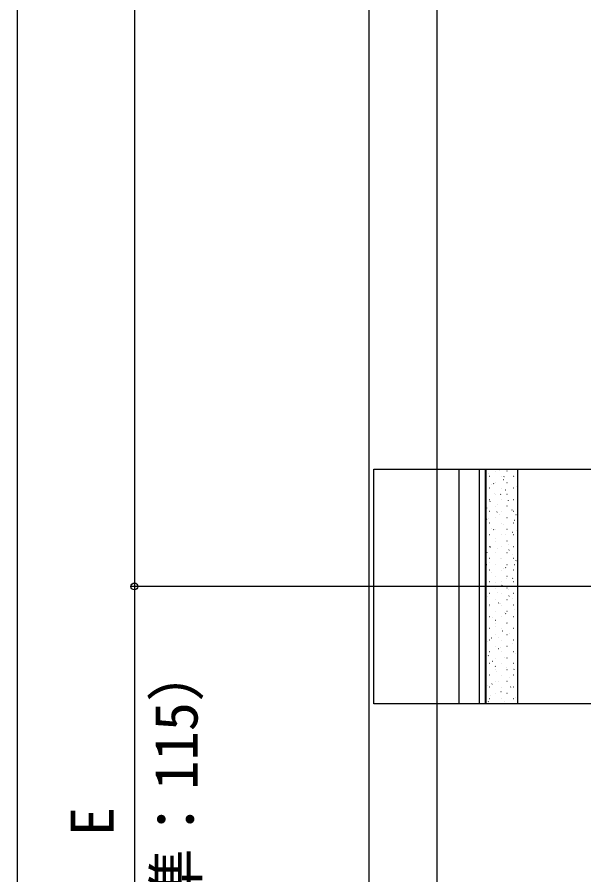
# Model space of a CAD drawing. Units: millimetres, scale not verified. Extents: x -875 to 875, y -1300 to 1292.
# Drawn here: x -356.2 to -211.2, y -1080.4 to -861.2 of the extents above; entities that cross this region are included whole.
import ezdxf
from ezdxf.enums import TextEntityAlignment as Align

# ---------------------------------------------------------------- set-up
doc = ezdxf.new("R2010")
doc.units = ezdxf.units.MM
doc.header["$LTSCALE"] = 8
for name, color, linetype in [('0-4_YKK_12', 2, 'Continuous'), ('0-5_YKK_13', 4, 'Continuous'), ('0-7_YKK_D', 6, 'Continuous'), ('0-9_YSS_K', 3, 'Continuous')]:
    doc.layers.add(name, color=color, linetype=linetype)
doc.styles.add('ＭＳ ゴシック', font='')
doc.styles.get('ＭＳ ゴシック').set_extended_font_data('MS Gothic')

msp = doc.modelspace()

# ---------------------------------------------------------------- linework, layer by layer
at = {"layer": '0-4_YKK_12'}
msp.add_line((-266.227, -271.7), (-266.227, -1111.7), dxfattribs=at)
at = {"layer": '0-5_YKK_13'}
for p, q in [((-243.127, -1036.7), (-243.127, -976.7)), ((-237.931, -1036.7), (-237.931, -976.7)), ((-236.403, -1036.7), (-236.403, -976.7)), ((-236.216, -1036.7), (-236.216, -976.7)), ((-235.592, -977.934), (-235.602, -977.937)), ((-233.893, -977.216), (-233.943, -977.216)), ((-232.802, -976.946), (-232.812, -976.949)), ((-230.853, -977.216), (-230.903, -977.216)), ((-235.318, -978.591), (-235.368, -978.591)), ((-232.278, -978.591), (-232.328, -978.591)), ((-231.826, -979.441), (-231.836, -979.445)), ((-231.604, -978.624), (-231.688, -978.679)), ((-229.238, -978.591), (-229.288, -978.591)), ((-229.083, -978.47), (-229.093, -978.473)), ((-235.318, -981.581), (-235.368, -981.581)), ((-234.946, -980.546), (-234.956, -980.549)), ((-234.294, -980.404), (-234.377, -980.459)), ((-233.893, -980.206), (-233.943, -980.206)), ((-232.278, -981.581), (-232.328, -981.581)), ((-231.227, -982.07), (-231.237, -982.073)), ((-230.853, -980.206), (-230.903, -980.206)), ((-229.238, -981.581), (-229.288, -981.581)), ((-228.437, -981.082), (-228.447, -981.085)), ((-233.97, -983.041), (-233.98, -983.045)), ((-233.893, -983.196), (-233.943, -983.196)), ((-232.489, -983.127), (-232.572, -983.182)), ((-230.853, -983.196), (-230.903, -983.196)), ((-236.115, -986.642), (-236.124, -986.645)), ((-235.318, -984.571), (-235.368, -984.571)), ((-235.178, -984.907), (-235.262, -984.962)), ((-233.893, -986.186), (-233.943, -986.186)), ((-233.372, -985.67), (-233.381, -985.674)), ((-232.278, -984.571), (-232.328, -984.571)), ((-230.853, -986.186), (-230.903, -986.186)), ((-230.581, -984.682), (-230.591, -984.686)), ((-229.238, -984.571), (-229.288, -984.571)), ((-235.318, -987.561), (-235.368, -987.561)), ((-233.373, -987.63), (-233.457, -987.686)), ((-232.726, -988.283), (-232.735, -988.286)), ((-232.278, -987.561), (-232.328, -987.561)), ((-229.605, -987.178), (-229.615, -987.181)), ((-229.238, -987.561), (-229.288, -987.561)), ((-228.571, -988.369), (-228.654, -988.425)), ((-236.063, -989.41), (-236.146, -989.466)), ((-235.516, -989.271), (-235.525, -989.274)), ((-235.318, -990.551), (-235.368, -990.551)), ((-233.893, -989.176), (-233.943, -989.176)), ((-232.278, -990.551), (-232.328, -990.551)), ((-231.75, -990.778), (-231.759, -990.781)), ((-230.853, -989.176), (-230.903, -989.176)), ((-229.238, -990.551), (-229.288, -990.551)), ((-229.007, -989.807), (-229.016, -989.81)), ((-234.87, -991.883), (-234.879, -991.886)), ((-234.258, -992.134), (-234.341, -992.189)), ((-233.893, -992.166), (-233.943, -992.166)), ((-230.853, -992.166), (-230.903, -992.166)), ((-229.455, -992.873), (-229.538, -992.928)), ((-228.36, -992.419), (-228.37, -992.422)), ((-235.318, -993.541), (-235.368, -993.541)), ((-233.893, -995.156), (-233.943, -995.156)), ((-233.894, -994.378), (-233.903, -994.381)), ((-232.278, -993.541), (-232.328, -993.541)), ((-231.151, -993.407), (-231.16, -993.41)), ((-230.853, -995.156), (-230.903, -995.156)), ((-229.238, -993.541), (-229.288, -993.541)), ((-235.318, -996.531), (-235.368, -996.531)), ((-235.142, -996.637), (-235.226, -996.692)), ((-233.295, -997.007), (-233.304, -997.01)), ((-232.278, -996.531), (-232.328, -996.531)), ((-230.505, -996.019), (-230.514, -996.022)), ((-230.34, -997.376), (-230.423, -997.431)), ((-229.238, -996.531), (-229.288, -996.531)), ((-236.038, -997.978), (-236.047, -997.982)), ((-235.318, -999.521), (-235.368, -999.521)), ((-233.893, -998.146), (-233.943, -998.146)), ((-232.649, -999.619), (-232.658, -999.623)), ((-232.278, -999.521), (-232.328, -999.521)), ((-230.853, -998.146), (-230.903, -998.146)), ((-229.529, -998.514), (-229.538, -998.518)), ((-229.238, -999.521), (-229.288, -999.521)), ((-236.027, -1001.14), (-236.11, -1001.195)), ((-235.439, -1000.607), (-235.449, -1000.611)), ((-233.893, -1001.136), (-233.943, -1001.136)), ((-231.224, -1001.879), (-231.307, -1001.934)), ((-230.853, -1001.136), (-230.903, -1001.136)), ((-228.93, -1001.143), (-228.939, -1001.147)), ((-228.535, -1000.099), (-228.618, -1000.154)), ((-235.318, -1002.511), (-235.368, -1002.511)), ((-234.793, -1003.219), (-234.803, -1003.223)), ((-233.893, -1004.126), (-233.943, -1004.126)), ((-232.278, -1002.511), (-232.328, -1002.511)), ((-231.673, -1002.115), (-231.682, -1002.118)), ((-230.853, -1004.126), (-230.903, -1004.126)), ((-229.238, -1002.511), (-229.288, -1002.511)), ((-228.284, -1003.755), (-228.293, -1003.759)), ((-235.318, -1005.501), (-235.368, -1005.501)), ((-233.817, -1005.715), (-233.827, -1005.718)), ((-232.278, -1005.501), (-232.328, -1005.501)), ((-232.108, -1006.382), (-232.192, -1006.437)), ((-231.074, -1004.743), (-231.083, -1004.747)), ((-229.419, -1004.602), (-229.503, -1004.657)), ((-229.238, -1005.501), (-229.288, -1005.501)), ((-235.318, -1008.491), (-235.368, -1008.491)), ((-233.893, -1007.116), (-233.943, -1007.116)), ((-233.218, -1008.344), (-233.228, -1008.347)), ((-232.278, -1008.491), (-232.328, -1008.491)), ((-230.853, -1007.116), (-230.903, -1007.116)), ((-230.428, -1007.356), (-230.437, -1007.359)), ((-229.238, -1008.491), (-229.288, -1008.491)), ((-235.961, -1009.315), (-235.971, -1009.318)), ((-233.893, -1010.106), (-233.943, -1010.106)), ((-230.853, -1010.106), (-230.903, -1010.106)), ((-230.304, -1009.105), (-230.387, -1009.161)), ((-229.452, -1009.851), (-229.462, -1009.854)), ((-235.362, -1011.944), (-235.372, -1011.947)), ((-235.318, -1011.481), (-235.368, -1011.481)), ((-232.993, -1010.885), (-233.076, -1010.941)), ((-232.572, -1010.956), (-232.582, -1010.959)), ((-232.278, -1011.481), (-232.328, -1011.481)), ((-229.238, -1011.481), (-229.288, -1011.481)), ((-228.853, -1012.48), (-228.863, -1012.483)), ((-235.318, -1014.471), (-235.368, -1014.471)), ((-234.716, -1014.556), (-234.726, -1014.559)), ((-233.893, -1013.096), (-233.943, -1013.096)), ((-232.278, -1014.471), (-232.328, -1014.471)), ((-231.596, -1013.451), (-231.606, -1013.455)), ((-231.188, -1013.609), (-231.271, -1013.664)), ((-230.853, -1013.096), (-230.903, -1013.096)), ((-229.238, -1014.471), (-229.288, -1014.471)), ((-233.877, -1015.389), (-233.961, -1015.444)), ((-233.893, -1016.086), (-233.943, -1016.086)), ((-233.74, -1017.051), (-233.75, -1017.055)), ((-230.997, -1016.08), (-231.007, -1016.083)), ((-230.853, -1016.086), (-230.903, -1016.086)), ((-235.318, -1017.461), (-235.368, -1017.461)), ((-233.893, -1019.076), (-233.943, -1019.076)), ((-232.278, -1017.461), (-232.328, -1017.461)), ((-232.072, -1018.112), (-232.156, -1018.167)), ((-230.853, -1019.076), (-230.903, -1019.076)), ((-230.351, -1018.692), (-230.361, -1018.696)), ((-229.238, -1017.461), (-229.288, -1017.461)), ((-235.885, -1020.652), (-235.894, -1020.655)), ((-235.318, -1020.451), (-235.368, -1020.451)), ((-234.762, -1019.892), (-234.845, -1019.947)), ((-233.142, -1019.68), (-233.151, -1019.684)), ((-232.278, -1020.451), (-232.328, -1020.451)), ((-229.375, -1021.188), (-229.385, -1021.191)), ((-229.238, -1020.451), (-229.288, -1020.451)), ((-235.318, -1023.441), (-235.368, -1023.441)), ((-235.286, -1023.281), (-235.295, -1023.284)), ((-233.893, -1022.066), (-233.943, -1022.066)), ((-232.957, -1022.615), (-233.04, -1022.67)), ((-232.496, -1022.293), (-232.505, -1022.296)), ((-232.278, -1023.441), (-232.328, -1023.441)), ((-230.853, -1022.066), (-230.903, -1022.066)), ((-229.238, -1023.441), (-229.288, -1023.441)), ((-228.777, -1023.817), (-228.786, -1023.82)), ((-235.646, -1024.395), (-235.73, -1024.45)), ((-234.64, -1025.893), (-234.649, -1025.896)), ((-233.893, -1025.056), (-233.943, -1025.056)), ((-231.52, -1024.788), (-231.529, -1024.791)), ((-230.853, -1025.056), (-230.903, -1025.056)), ((-235.318, -1026.431), (-235.368, -1026.431)), ((-233.893, -1028.046), (-233.943, -1028.046)), ((-233.841, -1027.118), (-233.925, -1027.173)), ((-232.278, -1026.431), (-232.328, -1026.431)), ((-230.921, -1027.417), (-230.93, -1027.42)), ((-230.853, -1028.046), (-230.903, -1028.046)), ((-229.238, -1026.431), (-229.288, -1026.431)), ((-229.039, -1027.857), (-229.122, -1027.912)), ((-235.318, -1029.421), (-235.368, -1029.421)), ((-233.664, -1028.388), (-233.673, -1028.391)), ((-232.278, -1029.421), (-232.328, -1029.421)), ((-230.275, -1030.029), (-230.284, -1030.032)), ((-229.238, -1029.421), (-229.288, -1029.421)), ((-235.808, -1031.988), (-235.817, -1031.992)), ((-235.318, -1032.411), (-235.368, -1032.411)), ((-234.726, -1031.621), (-234.809, -1031.677)), ((-233.893, -1031.036), (-233.943, -1031.036)), ((-233.065, -1031.017), (-233.074, -1031.02)), ((-232.278, -1032.411), (-232.328, -1032.411)), ((-230.853, -1031.036), (-230.903, -1031.036)), ((-229.923, -1032.36), (-230.006, -1032.416)), ((-229.299, -1032.524), (-229.308, -1032.528)), ((-229.238, -1032.411), (-229.288, -1032.411)), ((-235.209, -1034.617), (-235.219, -1034.621)), ((-233.893, -1034.026), (-233.943, -1034.026)), ((-232.419, -1033.629), (-232.428, -1033.633)), ((-230.853, -1034.026), (-230.903, -1034.026)), ((-228.243, -1036.7), (-236.403, -1036.7)), ((-235.61, -1036.125), (-235.694, -1036.18)), ((-235.318, -1035.401), (-235.368, -1035.401)), ((-232.278, -1035.401), (-232.328, -1035.401)), ((-231.443, -1036.125), (-231.452, -1036.128)), ((-229.238, -1035.401), (-229.288, -1035.401)), ((-228.7, -1035.153), (-228.709, -1035.157))]:
    msp.add_line(p, q, dxfattribs=at)
msp.add_lwpolyline([(-264.927, -976.7), (-67.527, -976.7), (-67.527, -1036.7), (-264.927, -1036.7)], close=True, dxfattribs=at)
msp.add_lwpolyline([(-236.403, -976.7), (-228.243, -976.7), (-228.243, -1036.7)], dxfattribs=at)
at = {"layer": '0-7_YKK_D'}
for p, q in [((-356.227, -385.7), (-356.227, -1107.7)), ((-326.227, -621.7), (-326.227, -1006.7)), ((-174.155, -1006.7), (-327.227, -1006.7)), ((-174.155, -1006.7), (-327.227, -1006.7)), ((-326.227, -1006.7), (-326.227, -1121.7))]:
    msp.add_line(p, q, dxfattribs=at)
msp.add_circle((-326.227, -1006.7), 0.875, dxfattribs=at)
msp.add_circle((-326.227, -1006.7), 0.875, dxfattribs=at)
at = {"layer": '0-9_YSS_K'}
msp.add_line((-248.727, -1126.7), (-248.727, -289.2), dxfattribs=at)

# ---------------------------------------------------------------- texts
at = {"layer": '0-7_YKK_D', "style": 'ＭＳ ゴシック'}
for s, p in [('（標準：115）', (-306.756, -1118.703)), ('E', (-328.227, -1070.549))]:
    msp.add_text(s, height=11, rotation=90, dxfattribs=at).set_placement(p, align=Align.BOTTOM_LEFT)

doc.saveas('drawing.dxf')
